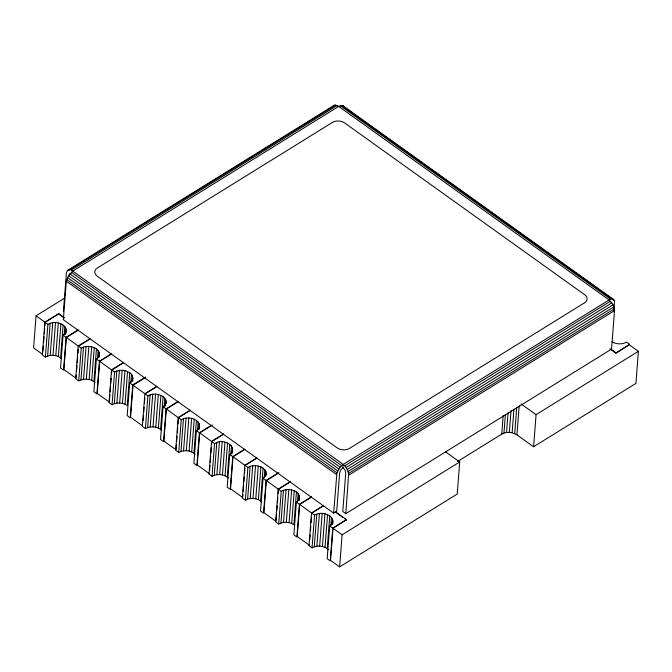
<?xml version="1.0" encoding="UTF-8"?>
<svg xmlns="http://www.w3.org/2000/svg" width="672" height="672" viewBox="0 0 672 672"><rect width="100%" height="100%" fill="white"/><g stroke="black" fill="none" stroke-linecap="round" stroke-linejoin="round"><path stroke-width="1.01" d="M64.546 298.158L36.07 315.798L33.6 347.878L42.689 354.379M42.932 351.28L43.327 346.105M43.646 341.964L44.041 336.79M44.285 333.682L44.68 328.507M44.923 325.408L45.158 322.3L57.758 314.496M61.732 358.798C57.473 354.766 50.45 354.278 45.394 357.059L47.905 324.341L36.07 315.798M47.628 356.026L50.14 323.299C56.784 320.754 68.275 324.584 66.007 333.312M50.224 355.421L52.744 322.703M53.012 355.303L55.524 322.585M64.562 317.906L58.624 313.656L63.689 317.621M55.793 355.673L58.313 322.955M58.38 356.513L60.9 323.786M63.403 311.59L66.368 273.084L67.427 270.463L334.236 105.244L335.572 105.126L338.671 106.428L608.95 299.846L613.091 304.794L614.519 310.598L611.554 349.096L345.811 513.668L342.779 511.501L345.744 473.004L345.03 470.098L342.964 467.628L343.207 464.419L610.52 299.082L613.124 299.048L614.485 300.947L613.847 311.842M613.998 299.779L342.846 105.638L341.653 105.403L338.671 106.428L72.92 271.009L68.46 275.562L66.318 281.207L63.353 319.704L333.64 513.122L336.697 511.224L339.662 472.727L340.729 469.904L342.964 467.628M60.606 357.756L63.118 325.03M66.242 330.246L64.781 333.774L63.059 335.177L60.539 367.903L63.571 370.07L66.091 337.344L78.12 329.902M64.193 334.774L64.823 326.592M65.411 334.505L65.881 328.373M78.128 330.196L66.368 337.478L63.899 369.558L76.02 378.235L76.264 375.127M76.583 370.986L76.978 365.812M77.213 362.712L77.616 357.538M77.935 353.396L78.254 349.255M95.063 382.645C90.804 378.613 83.782 378.126 78.725 380.915L81.236 348.188L66.368 337.478M80.959 379.873L83.471 347.147C89.72 344.845 100.783 347.894 99.414 356.143M83.555 379.277L86.075 346.55M86.344 379.159L88.855 346.433M89.124 379.529L91.644 346.802M91.711 380.36L94.231 347.642M93.929 381.604L96.449 348.877M99.574 354.102L98.112 357.622L96.39 359.033L93.87 391.751L96.902 393.926L99.422 361.2L111.451 353.749M97.524 358.63L98.154 350.448M98.826 357.336L99.212 352.22M111.46 354.043L99.7 361.326L97.23 393.414L109.351 402.083M109.435 401.05L109.914 394.842M110.149 391.734L110.544 386.56M110.788 383.46L111.182 378.286M111.502 374.144L111.821 370.003L123.581 362.72M114.568 372.036C119.246 369.424 125.336 369.81 129.78 372.733L127.26 405.46C122.816 402.528 116.726 402.15 112.056 404.762L114.568 372.036L99.7 361.326M114.29 403.721L116.802 371.003M116.886 403.124L119.406 370.398M119.675 403.007L122.186 370.28M122.455 403.376L124.975 370.658M125.042 404.216L127.562 371.49M129.78 372.733C133.661 374.942 133.846 380.822 129.721 382.88L127.201 415.607L130.234 417.774L132.754 385.048L145.639 377.068M130.855 382.477L131.485 374.296M132.157 381.192L132.544 376.076M132.67 381.016L132.905 377.95M145.631 377.378L133.031 385.182L130.561 417.262L142.682 425.939M143.086 420.764L143.48 415.59M143.716 412.482L144.119 407.308M144.438 403.166L144.833 397.992M161.725 430.349C157.466 426.317 150.444 425.83 145.387 428.618L147.899 395.892L133.031 385.182M147.622 427.577L150.133 394.85C156.383 392.549 167.446 395.598 166.076 403.847M150.217 426.98L152.737 394.254M153.006 426.863L155.518 394.136M155.786 427.232L158.306 394.506M158.374 428.064L160.894 395.338M160.591 429.307L163.111 396.581M166.236 401.797L164.774 405.325L163.052 406.736L160.532 439.454L163.565 441.622L166.085 408.904L178.114 401.453M164.102 407.35L164.816 398.143M165.404 406.064L165.875 399.924M178.122 401.747L166.362 409.03L163.892 441.118L176.014 449.786L176.417 444.612M176.652 441.512L177.047 436.338M177.366 432.197L177.769 427.022M178.004 423.914L178.408 418.74M195.056 454.205C190.798 450.173 183.775 449.677 178.718 452.466L181.23 419.74L166.362 409.03M180.953 451.424L183.464 418.706C189.714 416.396 200.777 419.454 199.408 427.694M183.548 450.828L186.068 418.102M186.337 450.71L188.849 417.984M189.118 451.08L191.638 418.354M191.705 451.92L194.225 419.194M193.922 453.155L196.442 420.437M199.567 425.653L198.106 429.173L196.384 430.584L193.864 463.31L196.896 465.478L199.416 432.751L211.436 425.3M197.518 430.181L198.148 421.999M198.811 428.896L199.206 423.78M199.03 429.542L199.189 427.493M212.293 425.082L199.693 432.886L197.224 464.965L209.345 473.642M209.588 470.534L209.983 465.36M210.218 462.252L210.697 456.044M210.941 452.945L211.336 447.77M211.579 444.662L211.814 441.554M228.388 478.052C224.129 474.02 217.106 473.533 212.05 476.322L214.561 443.596L199.693 432.886M214.284 475.28L216.796 442.554C223.936 438.505 239.081 447.308 229.715 454.432L227.195 487.158L230.227 489.325L232.747 456.607L244.768 449.156M216.88 474.676L219.4 441.958M219.668 474.558L222.18 441.84M222.449 474.936L224.969 442.21M225.036 475.768L227.556 443.041M227.254 477.011L229.774 444.284M230.765 455.053L231.479 445.847M232.067 453.768L232.537 447.628M244.784 449.45L233.024 456.733L230.555 488.821L242.676 497.49L242.92 494.39M243.155 491.282L243.634 485.075M243.869 481.967L244.272 476.792M244.507 473.684L244.91 468.51M261.719 501.9C257.46 497.876 250.438 497.381 245.381 500.17L247.892 467.443L233.024 456.733M247.615 499.128L250.127 466.41C256.376 464.1 267.439 467.158 266.07 475.398M250.211 498.532L252.731 465.805M252.991 498.414L255.511 465.688M255.78 498.784L258.292 466.057M258.367 499.615L260.887 466.897M260.585 500.858L263.105 468.14M266.23 473.357L264.76 476.876L263.046 478.288L260.526 511.014L263.558 513.181L266.078 480.455L278.099 473.004M264.18 477.884L264.81 469.703M265.474 476.591L265.868 471.484M278.956 472.786L266.356 480.589L263.886 512.669L276.007 521.346M276.091 520.304L276.562 514.097M276.805 510.997L277.2 505.823M277.444 502.715L277.838 497.54M278.158 493.399L278.477 489.258L290.237 481.975M281.224 491.299C285.902 488.687 291.992 489.065 296.436 491.988L293.916 524.714C289.472 521.791 283.382 521.405 278.712 524.017L281.224 491.299L266.356 480.589M280.946 522.984L283.458 490.258M283.542 522.379L286.062 489.661M286.322 522.262L288.842 489.544M289.111 522.64L291.623 489.913M291.698 523.471L294.218 490.745M296.436 491.988C300.317 494.197 300.502 500.086 296.377 502.135L293.857 534.862L296.89 537.029L299.41 504.302L311.43 496.86M297.511 501.732L298.141 493.55M298.805 500.447L299.2 495.331M299.317 500.27L299.561 497.204M311.447 497.154L299.687 504.437L297.217 536.516L309.338 545.194M309.733 540.019L310.136 534.845M310.456 530.704L310.775 526.562M311.094 522.43L311.489 517.255M328.381 549.604C324.122 545.58 317.1 545.084 312.043 547.873L314.555 515.147L299.687 504.437M314.278 546.832L316.789 514.105C323.434 511.568 334.925 515.399 332.648 524.126M316.873 546.235L319.393 513.509M319.654 546.118L322.174 513.391M322.442 546.487L324.954 513.761M325.03 547.319L327.55 514.601M327.247 548.562L329.767 515.836M332.892 521.06L331.422 524.58L329.708 525.991L327.188 558.718L330.221 560.885L332.741 528.158L346.483 519.649L335.454 511.753M330.842 525.588L331.472 517.406M332.136 524.294L332.531 519.187M333.64 513.122L336.941 472.828L340.082 467.174L343.207 464.419L346.172 467.452L348.692 473.365L345.811 513.668M346.483 519.649L333.018 528.293L330.548 560.372L339.637 566.874L457.237 494.046L459.707 461.966L445.544 451.828M339.637 566.874L342.107 534.794L459.707 461.966M457.456 461.555L501.724 434.137L503.16 415.514M501.724 434.137L503.958 433.096L505.394 414.473M503.958 433.096L506.562 432.499L508.074 412.835M506.562 432.499L509.342 432.382L511.014 410.651M609.932 348.869L615.871 353.119L629.311 344.795L638.4 351.305L635.93 383.384L533.602 446.754L516.936 434.834L512.131 432.751L513.962 408.954M514.718 433.591L516.709 407.719M516.936 434.834L519.17 405.854M533.602 446.754L536.071 414.674L638.4 351.305M615.871 353.119L629.639 344.291L626.606 342.124C622.196 344.568 616.459 344.434 612.142 341.838M69.401 275.251L69.93 273.941L71.123 273.563M69.376 269.917L335.572 105.126M67.427 270.463L69.829 269.699L71.333 270.102L337.084 105.529M58.624 313.656L44.881 322.165L42.361 354.892L45.394 357.059M90.233 338.57L78.212 346.021L75.692 378.748L78.725 380.915M78.49 346.156L89.41 339.385M123.564 362.426L111.544 369.869L109.024 402.595L112.056 404.762M156.895 386.274L144.875 393.725L142.355 426.451L145.387 428.618M145.992 393.338L156.072 387.089M190.226 410.13L178.206 417.572L175.686 450.299L178.718 452.466M178.483 417.707L190.243 410.424M223.558 433.978L211.537 441.428L209.017 474.146L212.05 476.322M212.654 441.034L223.574 434.272M256.889 457.825L244.868 465.276L242.348 498.002L245.381 500.17M245.146 465.41L256.906 458.128M290.22 481.681L278.2 489.132L275.68 521.85L278.712 524.017M344.761 465.763L610.504 301.182M346.172 467.452L611.915 302.87M347.348 469.367L613.091 304.794M348.205 471.383L613.956 306.81M348.692 473.365L614.443 308.792M348.776 475.171L614.519 310.598M323.551 505.529L311.531 512.98L309.011 545.706L312.043 547.873M311.808 513.114L323.568 505.831M333.169 105.882L334.236 105.244M47.905 324.341L50.14 323.299M81.236 348.188L83.471 347.147M147.899 395.892L150.133 394.85M181.23 419.74L183.464 418.706M214.561 443.596L216.796 442.554M247.892 467.443L250.127 466.41M314.555 515.147L316.789 514.105M509.342 432.382L512.131 432.751M71.333 270.102L343.207 464.419M341.653 105.403L611.94 298.813M603.406 293.017L605.111 294.235M612.78 299.729L614.485 300.947M340.234 105.672L610.52 299.082M610.806 349.154L615.896 352.8M521.077 403.939L536.071 414.674M71.324 272.202L341.611 465.62M69.804 273.756L340.082 467.174M68.46 275.562L338.738 468.972M67.385 277.494L337.672 470.904M66.654 279.418L336.941 472.828M66.318 281.207L336.605 474.617M335.429 512.072L343.064 517.541M344.761 518.75L346.458 519.968M63.059 335.177L66.091 337.344M96.39 359.033L99.422 361.2M129.721 382.88L132.754 385.048M163.052 406.736L166.085 408.904M196.384 430.584L199.416 432.751M229.715 454.432L232.747 456.607M263.046 478.288L266.078 480.455M296.377 502.135L299.41 504.302M329.708 525.991L332.741 528.158M333.018 528.293L342.107 534.794M342.846 105.638L343.711 106.361M611.226 303.022L611.47 303.601M332.489 122.396L97.289 268.052A8.618 5.737 4.4 0 0 97.238 276.175L337.218 447.905A8.618 5.737 4.4 0 0 349.39 448.459L584.59 302.795A8.618 5.737 4.4 0 0 584.64 294.68L344.652 122.951A8.618 5.737 4.4 0 0 332.489 122.396"/></g></svg>
